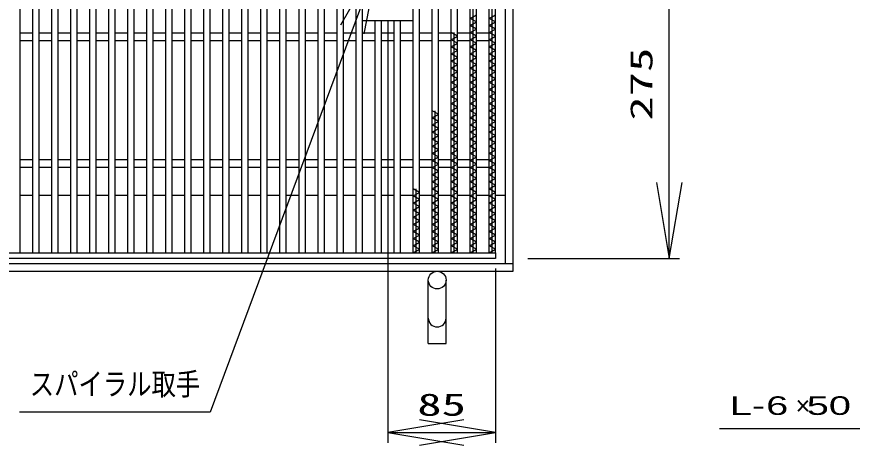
# Model space of a CAD drawing. Units: millimetres at full size, sheet at 1:8. Extents: x -1456 to 1389, y -1026 to 839.
# Drawn here: x -839 to -180, y -267 to 71 of the extents above; entities that cross this region are included whole.
import ezdxf
from ezdxf.enums import TextEntityAlignment as Align

# ---------------------------------------------------------------- set-up
doc = ezdxf.new("R2010")
doc.units = ezdxf.units.MM
doc.header["$LTSCALE"] = 8
for name, color, linetype, lineweight in [('16', 3, 'Continuous', 25), ('17', 2, 'Continuous', 25), ('19', 6, 'Continuous', 25), ('22', 4, 'Continuous', 25)]:
    doc.layers.add(name, color=color, linetype=linetype, lineweight=lineweight)
doc.styles.add('ベクトル', font='')
doc.styles.add('ＭＳ ゴシック', font='')
doc.styles.get('ベクトル').set_extended_font_data('ベクトル')
doc.styles.get('ＭＳ ゴシック').set_extended_font_data('MS Gothic')

# ---------------------------------------------------------------- blocks, each defined once
blk = doc.blocks.new('open_arrow')
at = {"color": 0, "linetype": 'Continuous', "lineweight": -2}
blk.add_lwpolyline([(7.5, 1.25), (0, 0), (7.5, -1.25)], dxfattribs=at)

msp = doc.modelspace()

# ---------------------------------------------------------------- linework, layer by layer
at = {"layer": '16'}
for p, q in [((-836, -115.373), (-836, 425.627)), ((-826, -115.373), (-826, 425.627)), ((-821, -115.373), (-821, 425.627)), ((-811, -115.373), (-811, 425.627)), ((-806, -115.373), (-806, 425.627)), ((-796, -115.373), (-796, 425.627)), ((-791, -115.373), (-791, 425.627)), ((-781, -115.373), (-781, 425.627)), ((-776, -115.373), (-776, 425.627)), ((-766, -115.373), (-766, 425.627)), ((-761, -115.373), (-761, 425.627)), ((-751, -115.373), (-751, 425.627)), ((-746, -115.373), (-746, 425.627)), ((-736, -115.373), (-736, 425.627)), ((-731, -115.373), (-731, 425.627)), ((-721, -115.373), (-721, 425.627)), ((-716, -115.373), (-716, 425.627)), ((-706, -115.373), (-706, 425.627)), ((-701, -115.373), (-701, 425.627)), ((-691, -115.373), (-691, 425.627)), ((-686, -115.373), (-686, 425.627)), ((-676, -115.373), (-676, 425.627)), ((-671, -115.373), (-671, 425.627)), ((-661, -115.373), (-661, 425.627)), ((-656, -115.373), (-656, 425.627)), ((-646, -115.373), (-646, 425.627)), ((-641, -115.373), (-641, 425.627)), ((-631, -115.373), (-631, 425.627)), ((-626, -115.373), (-626, 425.627)), ((-616, -115.373), (-616, 425.627)), ((-611, -115.373), (-611, 425.627)), ((-601, -115.373), (-601, 425.627)), ((-596, -115.373), (-596, 425.627)), ((-586, -115.373), (-586, 425.627)), ((-581, -115.373), (-581, 425.627)), ((-571, -115.373), (-571, 425.627)), ((-566, -115.373), (-566, 425.627)), ((-526, -115.373), (-526, 425.627)), ((-521, -115.373), (-521, 425.627)), ((-511, -115.373), (-511, 425.627)), ((-506, -115.373), (-506, 425.627)), ((-496, -115.373), (-496, 425.627)), ((-491, -115.373), (-491, 425.627)), ((-481, -115.373), (-481, 425.627)), ((-476, -115.373), (-476, 425.627)), ((-466, -115.373), (-466, 425.627)), ((-461, -115.373), (-461, 425.627)), ((-463.5, -115.373), (-463.5, 181.427)), ((-478.5, -115.373), (-478.5, 119.827)), ((-556, -115.373), (-556, 67.627)), ((-551, -115.373), (-551, 67.627)), ((-541, -115.373), (-541, 67.627)), ((-536, -115.373), (-536, 67.627)), ((-481, 69.427), (-476, 72.227)), ((-476, 66.627), (-481, 69.427)), ((-481, 63.827), (-476, 66.627)), ((-466, 69.427), (-461, 72.227)), ((-461, 66.627), (-466, 69.427)), ((-466, 63.827), (-461, 66.627)), ((-476, 61.027), (-481, 63.827)), ((-481, 58.227), (-476, 61.027)), ((-461, 61.027), (-466, 63.827)), ((-466, 58.227), (-461, 61.027)), ((-836, 58.127), (-826, 58.127)), ((-821, 58.127), (-811, 58.127)), ((-806, 58.127), (-796, 58.127)), ((-791, 58.127), (-781, 58.127)), ((-776, 58.127), (-766, 58.127)), ((-761, 58.127), (-751, 58.127)), ((-746, 58.127), (-736, 58.127)), ((-731, 58.127), (-721, 58.127)), ((-716, 58.127), (-706, 58.127)), ((-701, 58.127), (-691, 58.127)), ((-686, 58.127), (-676, 58.127)), ((-671, 58.127), (-661, 58.127)), ((-656, 58.127), (-646, 58.127)), ((-641, 58.127), (-631, 58.127)), ((-626, 58.127), (-616, 58.127)), ((-611, 58.127), (-601, 58.127)), ((-596, 58.127), (-586, 58.127)), ((-581, 58.127), (-571, 58.127)), ((-566, 58.127), (-556, 58.127)), ((-551, 58.127), (-541, 58.127)), ((-536, 58.127), (-526, 58.127)), ((-521, 58.127), (-511, 58.127)), ((-506, 58.127), (-496, 58.127)), ((-491, 55.427), (-496, 58.227)), ((-496, 52.627), (-491, 55.427)), ((-493.5, -115.373), (-493.5, 58.227)), ((-491, 58.127), (-481, 58.127)), ((-476, 55.427), (-481, 58.227)), ((-481, 52.627), (-476, 55.427)), ((-476, 58.127), (-466, 58.127)), ((-461, 55.427), (-466, 58.227)), ((-466, 52.627), (-461, 55.427)), ((-836, 52.127), (-826, 52.127)), ((-821, 52.127), (-811, 52.127)), ((-806, 52.127), (-796, 52.127)), ((-791, 52.127), (-781, 52.127)), ((-776, 52.127), (-766, 52.127)), ((-761, 52.127), (-751, 52.127)), ((-746, 52.127), (-736, 52.127)), ((-731, 52.127), (-721, 52.127)), ((-716, 52.127), (-706, 52.127)), ((-701, 52.127), (-691, 52.127)), ((-686, 52.127), (-676, 52.127)), ((-671, 52.127), (-661, 52.127)), ((-656, 52.127), (-646, 52.127)), ((-641, 52.127), (-631, 52.127)), ((-626, 52.127), (-616, 52.127)), ((-611, 52.127), (-601, 52.127)), ((-596, 52.127), (-586, 52.127)), ((-581, 52.127), (-571, 52.127)), ((-566, 52.127), (-556, 52.127)), ((-551, 52.127), (-541, 52.127)), ((-536, 52.127), (-526, 52.127)), ((-521, 52.127), (-511, 52.127)), ((-506, 52.127), (-496, 52.127)), ((-491, 49.827), (-496, 52.627)), ((-496, 47.027), (-491, 49.827)), ((-491, 44.227), (-496, 47.027)), ((-491, 52.127), (-481, 52.127)), ((-476, 49.827), (-481, 52.627)), ((-481, 47.027), (-476, 49.827)), ((-476, 44.227), (-481, 47.027)), ((-476, 52.127), (-466, 52.127)), ((-461, 49.827), (-466, 52.627)), ((-466, 47.027), (-461, 49.827)), ((-461, 44.227), (-466, 47.027)), ((-496, 41.427), (-491, 44.227)), ((-491, 38.627), (-496, 41.427)), ((-481, 41.427), (-476, 44.227)), ((-476, 38.627), (-481, 41.427)), ((-466, 41.427), (-461, 44.227)), ((-461, 38.627), (-466, 41.427)), ((-496, 35.827), (-491, 38.627)), ((-491, 33.027), (-496, 35.827)), ((-496, 30.227), (-491, 33.027)), ((-481, 35.827), (-476, 38.627)), ((-476, 33.027), (-481, 35.827)), ((-481, 30.227), (-476, 33.027)), ((-466, 35.827), (-461, 38.627)), ((-461, 33.027), (-466, 35.827)), ((-466, 30.227), (-461, 33.027)), ((-491, 27.427), (-496, 30.227)), ((-496, 24.627), (-491, 27.427)), ((-476, 27.427), (-481, 30.227)), ((-481, 24.627), (-476, 27.427)), ((-461, 27.427), (-466, 30.227)), ((-466, 24.627), (-461, 27.427)), ((-491, 21.827), (-496, 24.627)), ((-496, 19.027), (-491, 21.827)), ((-476, 21.827), (-481, 24.627)), ((-481, 19.027), (-476, 21.827)), ((-461, 21.827), (-466, 24.627)), ((-466, 19.027), (-461, 21.827)), ((-491, 16.227), (-496, 19.027)), ((-496, 13.427), (-491, 16.227)), ((-491, 10.627), (-496, 13.427)), ((-476, 16.227), (-481, 19.027)), ((-481, 13.427), (-476, 16.227)), ((-476, 10.627), (-481, 13.427)), ((-461, 16.227), (-466, 19.027)), ((-466, 13.427), (-461, 16.227)), ((-461, 10.627), (-466, 13.427)), ((-496, 7.827), (-491, 10.627)), ((-491, 5.027), (-496, 7.827)), ((-481, 7.827), (-476, 10.627)), ((-476, 5.027), (-481, 7.827)), ((-466, 7.827), (-461, 10.627)), ((-461, 5.027), (-466, 7.827)), ((-496, 2.227), (-491, 5.027)), ((-491, -0.573), (-496, 2.227)), ((-481, 2.227), (-476, 5.027)), ((-476, -0.573), (-481, 2.227)), ((-466, 2.227), (-461, 5.027)), ((-461, -0.573), (-466, 2.227)), ((-506, -6.173), (-511, -3.373)), ((-511, -8.973), (-506, -6.173)), ((-508.5, -115.373), (-508.5, -3.373)), ((-496, -3.373), (-491, -0.573)), ((-491, -6.173), (-496, -3.373)), ((-496, -8.973), (-491, -6.173)), ((-481, -3.373), (-476, -0.573)), ((-476, -6.173), (-481, -3.373)), ((-481, -8.973), (-476, -6.173)), ((-466, -3.373), (-461, -0.573)), ((-461, -6.173), (-466, -3.373)), ((-466, -8.973), (-461, -6.173)), ((-506, -11.773), (-511, -8.973)), ((-511, -14.573), (-506, -11.773)), ((-491, -11.773), (-496, -8.973)), ((-496, -14.573), (-491, -11.773)), ((-476, -11.773), (-481, -8.973)), ((-481, -14.573), (-476, -11.773)), ((-461, -11.773), (-466, -8.973)), ((-466, -14.573), (-461, -11.773)), ((-506, -17.373), (-511, -14.573)), ((-511, -20.173), (-506, -17.373)), ((-491, -17.373), (-496, -14.573)), ((-496, -20.173), (-491, -17.373)), ((-476, -17.373), (-481, -14.573)), ((-481, -20.173), (-476, -17.373)), ((-461, -17.373), (-466, -14.573)), ((-466, -20.173), (-461, -17.373)), ((-506, -22.973), (-511, -20.173)), ((-511, -25.773), (-506, -22.973)), ((-506, -28.573), (-511, -25.773)), ((-491, -22.973), (-496, -20.173)), ((-496, -25.773), (-491, -22.973)), ((-491, -28.573), (-496, -25.773)), ((-476, -22.973), (-481, -20.173)), ((-481, -25.773), (-476, -22.973)), ((-476, -28.573), (-481, -25.773)), ((-461, -22.973), (-466, -20.173)), ((-466, -25.773), (-461, -22.973)), ((-461, -28.573), (-466, -25.773)), ((-511, -31.373), (-506, -28.573)), ((-506, -34.173), (-511, -31.373)), ((-496, -31.373), (-491, -28.573)), ((-491, -34.173), (-496, -31.373)), ((-481, -31.373), (-476, -28.573)), ((-476, -34.173), (-481, -31.373)), ((-466, -31.373), (-461, -28.573)), ((-461, -34.173), (-466, -31.373)), ((-511, -36.973), (-506, -34.173)), ((-506, -39.773), (-511, -36.973)), ((-496, -36.973), (-491, -34.173)), ((-491, -39.773), (-496, -36.973)), ((-481, -36.973), (-476, -34.173)), ((-476, -39.773), (-481, -36.973)), ((-466, -36.973), (-461, -34.173)), ((-461, -39.773), (-466, -36.973)), ((-836, -41.873), (-826, -41.873)), ((-821, -41.873), (-811, -41.873)), ((-806, -41.873), (-796, -41.873)), ((-791, -41.873), (-781, -41.873)), ((-776, -41.873), (-766, -41.873)), ((-761, -41.873), (-751, -41.873)), ((-746, -41.873), (-736, -41.873)), ((-731, -41.873), (-721, -41.873)), ((-716, -41.873), (-706, -41.873)), ((-701, -41.873), (-691, -41.873)), ((-686, -41.873), (-676, -41.873)), ((-671, -41.873), (-661, -41.873)), ((-656, -41.873), (-646, -41.873)), ((-641, -41.873), (-631, -41.873)), ((-626, -41.873), (-616, -41.873)), ((-611, -41.873), (-601, -41.873)), ((-596, -41.873), (-586, -41.873)), ((-581, -41.873), (-571, -41.873)), ((-566, -41.873), (-556, -41.873)), ((-551, -41.873), (-541, -41.873)), ((-536, -41.873), (-526, -41.873)), ((-521, -41.873), (-511, -41.873)), ((-511, -42.573), (-506, -39.773)), ((-506, -45.373), (-511, -42.573)), ((-511, -48.173), (-506, -45.373)), ((-506, -41.873), (-496, -41.873)), ((-496, -42.573), (-491, -39.773)), ((-491, -45.373), (-496, -42.573)), ((-496, -48.173), (-491, -45.373)), ((-491, -41.873), (-481, -41.873)), ((-481, -42.573), (-476, -39.773)), ((-476, -45.373), (-481, -42.573)), ((-481, -48.173), (-476, -45.373)), ((-476, -41.873), (-466, -41.873)), ((-466, -42.573), (-461, -39.773)), ((-461, -45.373), (-466, -42.573)), ((-466, -48.173), (-461, -45.373)), ((-836, -47.873), (-826, -47.873)), ((-821, -47.873), (-811, -47.873)), ((-806, -47.873), (-796, -47.873)), ((-791, -47.873), (-781, -47.873)), ((-776, -47.873), (-766, -47.873)), ((-761, -47.873), (-751, -47.873)), ((-746, -47.873), (-736, -47.873)), ((-731, -47.873), (-721, -47.873)), ((-716, -47.873), (-706, -47.873)), ((-701, -47.873), (-691, -47.873)), ((-686, -47.873), (-676, -47.873)), ((-671, -47.873), (-661, -47.873)), ((-656, -47.873), (-646, -47.873)), ((-641, -47.873), (-631, -47.873)), ((-626, -47.873), (-616, -47.873)), ((-611, -47.873), (-601, -47.873)), ((-596, -47.873), (-586, -47.873)), ((-581, -47.873), (-571, -47.873)), ((-566, -47.873), (-556, -47.873)), ((-551, -47.873), (-541, -47.873)), ((-536, -47.873), (-526, -47.873)), ((-521, -47.873), (-511, -47.873)), ((-506, -50.973), (-511, -48.173)), ((-511, -53.773), (-506, -50.973)), ((-506, -47.873), (-496, -47.873)), ((-491, -50.973), (-496, -48.173)), ((-496, -53.773), (-491, -50.973)), ((-491, -47.873), (-481, -47.873)), ((-476, -50.973), (-481, -48.173)), ((-481, -53.773), (-476, -50.973)), ((-476, -47.873), (-466, -47.873)), ((-461, -50.973), (-466, -48.173)), ((-466, -53.773), (-461, -50.973)), ((-506, -56.573), (-511, -53.773)), ((-511, -59.373), (-506, -56.573)), ((-491, -56.573), (-496, -53.773)), ((-496, -59.373), (-491, -56.573)), ((-476, -56.573), (-481, -53.773)), ((-481, -59.373), (-476, -56.573)), ((-461, -56.573), (-466, -53.773)), ((-466, -59.373), (-461, -56.573)), ((-521, -67.773), (-526, -64.973)), ((-523.5, -115.373), (-523.5, -64.973)), ((-506, -62.173), (-511, -59.373)), ((-511, -64.973), (-506, -62.173)), ((-506, -67.773), (-511, -64.973)), ((-491, -62.173), (-496, -59.373)), ((-496, -64.973), (-491, -62.173)), ((-491, -67.773), (-496, -64.973)), ((-476, -62.173), (-481, -59.373)), ((-481, -64.973), (-476, -62.173)), ((-476, -67.773), (-481, -64.973)), ((-461, -62.173), (-466, -59.373)), ((-466, -64.973), (-461, -62.173)), ((-461, -67.773), (-466, -64.973)), ((-526, -70.573), (-521, -67.773)), ((-521, -73.373), (-526, -70.573)), ((-511, -70.573), (-506, -67.773)), ((-506, -73.373), (-511, -70.573)), ((-496, -70.573), (-491, -67.773)), ((-491, -73.373), (-496, -70.573)), ((-481, -70.573), (-476, -67.773)), ((-476, -73.373), (-481, -70.573)), ((-466, -70.573), (-461, -67.773)), ((-461, -73.373), (-466, -70.573)), ((-526, -76.173), (-521, -73.373)), ((-521, -78.973), (-526, -76.173)), ((-526, -81.773), (-521, -78.973)), ((-511, -76.173), (-506, -73.373)), ((-506, -78.973), (-511, -76.173)), ((-511, -81.773), (-506, -78.973)), ((-496, -76.173), (-491, -73.373)), ((-491, -78.973), (-496, -76.173)), ((-496, -81.773), (-491, -78.973)), ((-481, -76.173), (-476, -73.373)), ((-476, -78.973), (-481, -76.173)), ((-481, -81.773), (-476, -78.973)), ((-466, -76.173), (-461, -73.373)), ((-461, -78.973), (-466, -76.173)), ((-466, -81.773), (-461, -78.973)), ((-521, -84.573), (-526, -81.773)), ((-526, -87.373), (-521, -84.573)), ((-506, -84.573), (-511, -81.773)), ((-511, -87.373), (-506, -84.573)), ((-491, -84.573), (-496, -81.773)), ((-496, -87.373), (-491, -84.573)), ((-476, -84.573), (-481, -81.773)), ((-481, -87.373), (-476, -84.573)), ((-461, -84.573), (-466, -81.773)), ((-466, -87.373), (-461, -84.573)), ((-521, -90.173), (-526, -87.373)), ((-526, -92.973), (-521, -90.173)), ((-506, -90.173), (-511, -87.373)), ((-511, -92.973), (-506, -90.173)), ((-491, -90.173), (-496, -87.373)), ((-496, -92.973), (-491, -90.173)), ((-476, -90.173), (-481, -87.373)), ((-481, -92.973), (-476, -90.173)), ((-461, -90.173), (-466, -87.373)), ((-466, -92.973), (-461, -90.173)), ((-521, -95.773), (-526, -92.973)), ((-526, -98.573), (-521, -95.773)), ((-521, -101.373), (-526, -98.573)), ((-506, -95.773), (-511, -92.973)), ((-511, -98.573), (-506, -95.773)), ((-506, -101.373), (-511, -98.573)), ((-491, -95.773), (-496, -92.973)), ((-496, -98.573), (-491, -95.773)), ((-491, -101.373), (-496, -98.573)), ((-476, -95.773), (-481, -92.973)), ((-481, -98.573), (-476, -95.773)), ((-476, -101.373), (-481, -98.573)), ((-461, -95.773), (-466, -92.973)), ((-466, -98.573), (-461, -95.773)), ((-461, -101.373), (-466, -98.573)), ((-526, -104.173), (-521, -101.373)), ((-521, -106.973), (-526, -104.173)), ((-511, -104.173), (-506, -101.373)), ((-506, -106.973), (-511, -104.173)), ((-496, -104.173), (-491, -101.373)), ((-491, -106.973), (-496, -104.173)), ((-481, -104.173), (-476, -101.373)), ((-476, -106.973), (-481, -104.173)), ((-466, -104.173), (-461, -101.373)), ((-461, -106.973), (-466, -104.173)), ((-526, -109.773), (-521, -106.973)), ((-521, -112.573), (-526, -109.773)), ((-511, -109.773), (-506, -106.973)), ((-506, -112.573), (-511, -109.773)), ((-496, -109.773), (-491, -106.973)), ((-491, -112.573), (-496, -109.773)), ((-481, -109.773), (-476, -106.973)), ((-476, -112.573), (-481, -109.773)), ((-466, -109.773), (-461, -106.973)), ((-461, -112.573), (-466, -109.773)), ((-1006, -115.373), (-461, -115.373)), ((-841, -115.373), (-836, -115.373)), ((-826, -115.373), (-821, -115.373)), ((-811, -115.373), (-806, -115.373)), ((-796, -115.373), (-791, -115.373)), ((-781, -115.373), (-776, -115.373)), ((-766, -115.373), (-761, -115.373)), ((-751, -115.373), (-746, -115.373)), ((-736, -115.373), (-731, -115.373)), ((-721, -115.373), (-716, -115.373)), ((-706, -115.373), (-701, -115.373)), ((-691, -115.373), (-686, -115.373)), ((-676, -115.373), (-671, -115.373)), ((-661, -115.373), (-656, -115.373)), ((-646, -115.373), (-641, -115.373)), ((-631, -115.373), (-626, -115.373)), ((-616, -115.373), (-611, -115.373)), ((-601, -115.373), (-596, -115.373)), ((-586, -115.373), (-581, -115.373)), ((-571, -115.373), (-566, -115.373)), ((-556, -115.373), (-551, -115.373)), ((-541, -115.373), (-536, -115.373)), ((-526, -115.373), (-521, -112.573)), ((-526, -115.373), (-521, -115.373)), ((-511, -115.373), (-506, -112.573)), ((-511, -115.373), (-506, -115.373)), ((-496, -115.373), (-491, -112.573)), ((-496, -115.373), (-491, -115.373)), ((-481, -115.373), (-476, -112.573)), ((-481, -115.373), (-476, -115.373)), ((-466, -115.373), (-461, -112.573)), ((-466, -115.373), (-461, -115.373)), ((-461, -115.373), (-461, -119.873)), ((-461, -119.873), (-1006, -119.873))]:
    msp.add_line(p, q, dxfattribs=at)
at = {"layer": '17', "color": 3}
msp.add_line((-526, 67.627), (-566, 67.627), dxfattribs=at)
at = {"layer": '19'}
for p, q in [((-447, -129.873), (-447, 440.127)), ((-453, -123.873), (-453, 434.127)), ((-836, -69.873), (-826, -69.873)), ((-821, -69.873), (-811, -69.873)), ((-806, -69.873), (-796, -69.873)), ((-791, -69.873), (-781, -69.873)), ((-776, -69.873), (-766, -69.873)), ((-761, -69.873), (-751, -69.873)), ((-746, -69.873), (-736, -69.873)), ((-731, -69.873), (-721, -69.873)), ((-716, -69.873), (-706, -69.873)), ((-701, -69.873), (-691, -69.873)), ((-686, -69.873), (-676, -69.873)), ((-671, -69.873), (-661, -69.873)), ((-656, -69.873), (-646, -69.873)), ((-641, -69.873), (-631, -69.873)), ((-626, -69.873), (-616, -69.873)), ((-611, -69.873), (-601, -69.873)), ((-596, -69.873), (-586, -69.873)), ((-581, -69.873), (-571, -69.873)), ((-566, -69.873), (-556, -69.873)), ((-551, -69.873), (-541, -69.873)), ((-536, -69.873), (-526, -69.873)), ((-521, -69.873), (-511, -69.873)), ((-506, -69.873), (-496, -69.873)), ((-491, -69.873), (-481, -69.873)), ((-476, -69.873), (-466, -69.873)), ((-461, -69.873), (-453, -69.873)), ((-1020, -123.873), (-447, -123.873)), ((-1020, -129.873), (-447, -129.873)), ((-514, -186.873), (-514, -136.873)), ((-500, -186.873), (-500, -136.873)), ((-514, -186.873), (-500, -186.873))]:
    msp.add_line(p, q, dxfattribs=at)
msp.add_circle((-507, -136.873), 7, dxfattribs=at)
msp.add_arc((-507, -166.873), 7, 180, 0, dxfattribs=at)
at = {"layer": '22'}
for p, q in [((-323.883, -119.873), (-323.883, 155.127)), ((-546, 67.327), (-546, -265.154)), ((-435.37, -119.873), (-315.883, -119.873)), ((-461, -127.873), (-461, -265.154)), ((-284.214, -253.873), (-124.214, -253.873)), ((-546, -257.154), (-461, -257.154))]:
    msp.add_line(p, q, dxfattribs=at)
msp.add_lwpolyline([(-553, 116.968), (-685.968, -240.961), (-836.368, -240.961)], dxfattribs=at)

# ---------------------------------------------------------------- block references
at = {"layer": '22', "xscale": 8, "yscale": 8}
for p, rotation in [((-553, 116.968), 249.6), ((-323.883, -119.873), 90), ((-461, -257.154), 180)]:
    msp.add_blockref('open_arrow', p, dxfattribs=dict(at, rotation=rotation))
msp.add_blockref('open_arrow', (-546, -257.154), dxfattribs=at)

# ---------------------------------------------------------------- texts
at = {"layer": '22', "style": 'ＭＳ ゴシック', "width": 1.6}
msp.add_text('275', height=17.6, rotation=90, dxfattribs=at).set_placement((-331.883, 17.627), align=Align.BOTTOM_CENTER)
at = {"layer": '22', "style": 'ＭＳ ゴシック', "width": 0.8}
msp.add_text('スパイラル取手', height=17.6, dxfattribs=at).set_placement((-828.368, -232.961), align=Align.BOTTOM_LEFT)
at = {"layer": '22', "style": 'ＭＳ ゴシック', "width": 1.6}
msp.add_text('85', height=17.6, dxfattribs=at).set_placement((-503.5, -249.154), align=Align.BOTTOM_CENTER)
at = {"layer": '22', "color": 2, "style": 'ベクトル', "width": 1.6}
for s, p in [('L-', (-276.214, -235.873)), (' 6 ', (-256.214, -235.873)), (' 50 ', (-224.214, -235.873))]:
    msp.add_text(s, height=14.66, dxfattribs=at).set_placement(p, align=Align.MIDDLE_LEFT)
at = {"layer": '22', "color": 2, "style": 'ベクトル'}
msp.add_text('×', height=14.66, dxfattribs=at).set_placement((-224.214, -235.873), align=Align.MIDDLE_LEFT)

doc.saveas('drawing.dxf')
